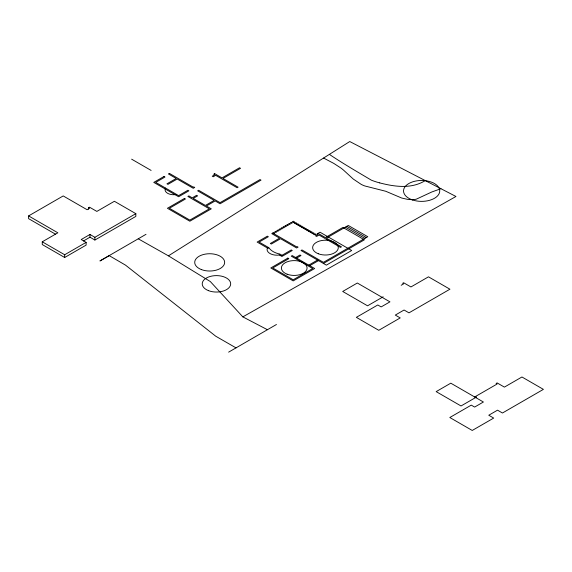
<?xml version="1.0" encoding="UTF-8"?>
<svg xmlns="http://www.w3.org/2000/svg" width="572" height="572" viewBox="0 0 572 572"><rect width="100%" height="100%" fill="white"/><g stroke="black" fill="none" stroke-linecap="round" stroke-linejoin="round"><path stroke-width="0.86" d="M228.628 352.145L276.455 324.496M55.541 234.205L28.6 218.654L28.6 215.916L63.206 195.931L87.101 209.724L89.532 208.315L88.56 207.758L88.56 209.123M88.56 207.758L89.532 207.193L96.847 211.411L114.393 201.28L135.843 213.663L135.843 216.402L94.895 240.04L89.983 237.201L83.405 241.005M135.843 213.663L94.895 237.301L89.983 234.463L81.21 239.532L86.122 242.371L86.122 245.109L64.679 257.493L42.257 244.544L42.257 241.806L57.851 232.804L28.6 215.916M42.257 241.806L64.679 254.755L86.122 242.371M146.01 234.313L99.936 260.954L109.202 255.641L125.525 265.143L215.723 336.2L236.007 347.876M273.716 233.626L274.746 233.033L273.773 232.468L271.764 233.626L279.586 238.145L270.327 243.493L271.3 244.051L280.566 238.703L296.625 247.976L298.083 247.133L297.111 246.568L296.625 246.854L272.737 233.061M293.758 222.615L294.73 222.058L293.272 221.207L292.292 221.772L315.201 234.999L316.18 234.434L315.201 233.876L314.228 234.434M294.73 223.18L295.71 222.615L296.682 223.18L295.71 223.745M296.682 224.303L297.654 223.745L298.634 224.303L297.654 224.867M298.634 225.432L299.606 224.867L300.579 225.432L299.606 225.997M300.579 226.555L301.558 225.997L302.531 226.555L301.558 227.12M302.531 227.685L303.503 227.12L304.483 227.685L303.503 228.242M304.483 228.807L305.455 228.242L306.428 228.807L305.455 229.372M306.428 229.937L307.407 229.372L308.38 229.937L307.407 230.495M308.38 231.059L309.352 230.495L310.331 231.059L309.352 231.624M310.331 232.182L311.304 231.624L312.276 232.182L311.304 232.747M312.276 233.312L313.256 232.747L314.228 233.312L313.256 233.876M281.024 255.856L291.262 249.95L292.235 250.507L282.003 256.42L279.565 255.012A9.931 5.734 0 0 1 267.403 247.991L257.143 242.07L267.374 236.157L268.354 236.722L259.095 242.07L268.969 247.769A18.368 10.603 0 0 0 279.944 254.111L282.003 255.298M295.61 257.522L299.993 254.99L300.972 255.555L296.582 258.086M308.766 265.122L317.539 260.053M309.745 265.68L318.518 260.618M323.43 263.456L364.378 239.818L342.928 227.434L325.382 237.566L318.068 233.347M401.187 285.271L403.625 283.862L402.652 283.304L403.625 282.74L410.939 286.958L428.485 276.827L449.928 289.21L408.987 312.848L404.075 310.01L395.302 315.079L400.214 317.918L378.764 330.301L356.349 317.353L377.792 304.969L381.166 306.921L389.94 301.852L357.321 283.018L342.7 291.463L367.56 305.813L383.154 296.811M474.674 396.968L497.097 384.019L496.117 383.462L497.097 382.897L504.404 387.115L521.95 376.984L543.4 389.368L502.459 413.005L497.54 410.167L488.767 415.236L493.686 418.075L472.236 430.459L449.814 417.51L471.264 405.126L474.631 407.071L483.404 402.009L450.786 383.176L436.164 391.62L461.025 405.97L476.626 396.968M168.425 255.841L210.31 281.538L242.835 316.874L455.963 196.482L349.757 141.541L168.425 255.841L138.245 238.803M425.253 180.595C411.382 189.182 394.701 186.758 379.751 182.904M440.955 188.703L431.853 191.956L416.423 199.127A10.589 6.113 0 0 1 412.04 199.7L407.443 199.335L401.708 198.034L385.785 191.277L364.872 185.972A25.211 14.557 0 0 1 361.225 184.384L353.281 179.057L343.529 170.127A70.077 40.455 0 0 0 340.84 167.989L333.748 163.385L323.609 158.058M267.403 247.991L268.733 248.198M242.835 316.874L267.396 329.701M346.825 226.312L366.323 237.566M345.366 227.155L364.864 238.41M327.334 236.443L320.02 232.218L317.095 233.905L318.068 234.47L315.63 235.878L316.609 236.443L319.047 235.035L340.49 247.411L341.47 246.854L326.355 238.131L348.291 225.468L367.789 236.722L323.43 262.326L301.987 249.95L301.008 250.507L326.355 265.143L351.701 250.507L328.307 237.001M131.624 159.173L151.122 170.427M329.4 154.397C343.043 163.578 357.357 171.836 371.364 180.173A54.512 31.467 0 0 0 379.751 182.904M279.207 254.247L279.565 255.012M94.895 237.301L94.895 240.04M89.983 234.463L89.983 237.201M64.679 254.755L64.679 257.493M176.576 194.43A8.551 4.934 0 0 1 167.582 193.286A8.551 4.934 0 0 1 165.601 188.095M164.007 176.476L153.775 182.389L178.628 196.739L188.867 190.833L187.895 190.269L178.628 195.617L155.72 182.389L164.986 177.041L164.007 176.476M169.369 173.38L168.397 173.945L176.219 178.464L166.96 183.812L167.932 184.37L177.191 179.029L193.257 188.295L194.716 187.452L193.744 186.894L193.257 187.173L169.369 173.38M214.7 173.666L213.728 174.224L214.7 174.789L212.262 176.197L213.242 176.762L215.673 175.354L237.123 187.738L238.095 187.173L222.987 178.45L240.533 168.318L239.561 167.753L222.015 177.885L214.7 173.666M184.477 198.427L167.417 208.28L189.84 221.221L211.29 208.844L206.37 206.006L215.151 200.936L220.063 203.775L261.004 180.137L260.031 179.572L220.063 202.652L198.613 190.269L197.64 190.833L214.171 200.379L205.398 205.441L193.214 198.405L197.597 195.874L196.625 195.309L192.235 197.84L188.867 195.896L187.895 196.461L209.338 208.844L189.84 220.098L169.369 208.28L185.457 198.992L184.477 198.427M275.718 231.338L274.746 231.903L275.718 232.468L276.698 231.903L275.718 231.338M277.67 230.216L276.698 230.781L277.67 231.338L278.65 230.781L277.67 230.216M279.622 229.093L278.65 229.651L279.622 230.216L280.595 229.651L279.622 229.093M281.574 227.963L280.595 228.528L281.574 229.093L282.547 228.528L281.574 227.963M283.519 226.841L282.547 227.399L283.519 227.963L284.498 227.399L283.519 226.841M285.471 225.711L284.498 226.276L285.471 226.841L286.443 226.276L285.471 225.711M287.423 224.589L286.443 225.146L287.423 225.711L288.395 225.146L287.423 224.589M289.368 223.459L288.395 224.024L289.368 224.589L290.347 224.024L289.368 223.459M291.32 222.336L290.347 222.901L291.32 223.459L292.292 222.901L291.32 222.336M287.852 258.108L270.792 267.961L293.214 280.902L314.657 268.518L292.235 255.577L291.262 256.142L312.705 268.518L293.214 279.779L272.737 267.961L288.824 258.673L287.852 258.108M287.101 274.181A12.841 7.415 0 0 0 307.042 268.504A12.841 7.415 0 0 0 288.553 261.368A12.841 7.415 0 0 0 287.101 274.181M318.332 253.768A12.841 7.415 0 0 0 338.281 248.091A12.841 7.415 0 0 0 319.791 240.962A12.841 7.415 0 0 0 318.332 253.768M201.358 269.569A14.979 8.651 0 0 0 224.624 262.948A14.979 8.651 0 0 0 203.053 254.626A14.979 8.651 0 0 0 201.358 269.569M208.537 290.669A14.236 8.223 0 0 0 230.652 284.37A14.236 8.223 0 0 0 210.153 276.462A14.236 8.223 0 0 0 208.537 290.669M412.584 199.971A18.104 10.453 0 0 0 439.739 190.919A18.104 10.453 0 0 0 412.584 181.867A18.104 10.453 0 0 0 412.584 199.971"/></g></svg>
